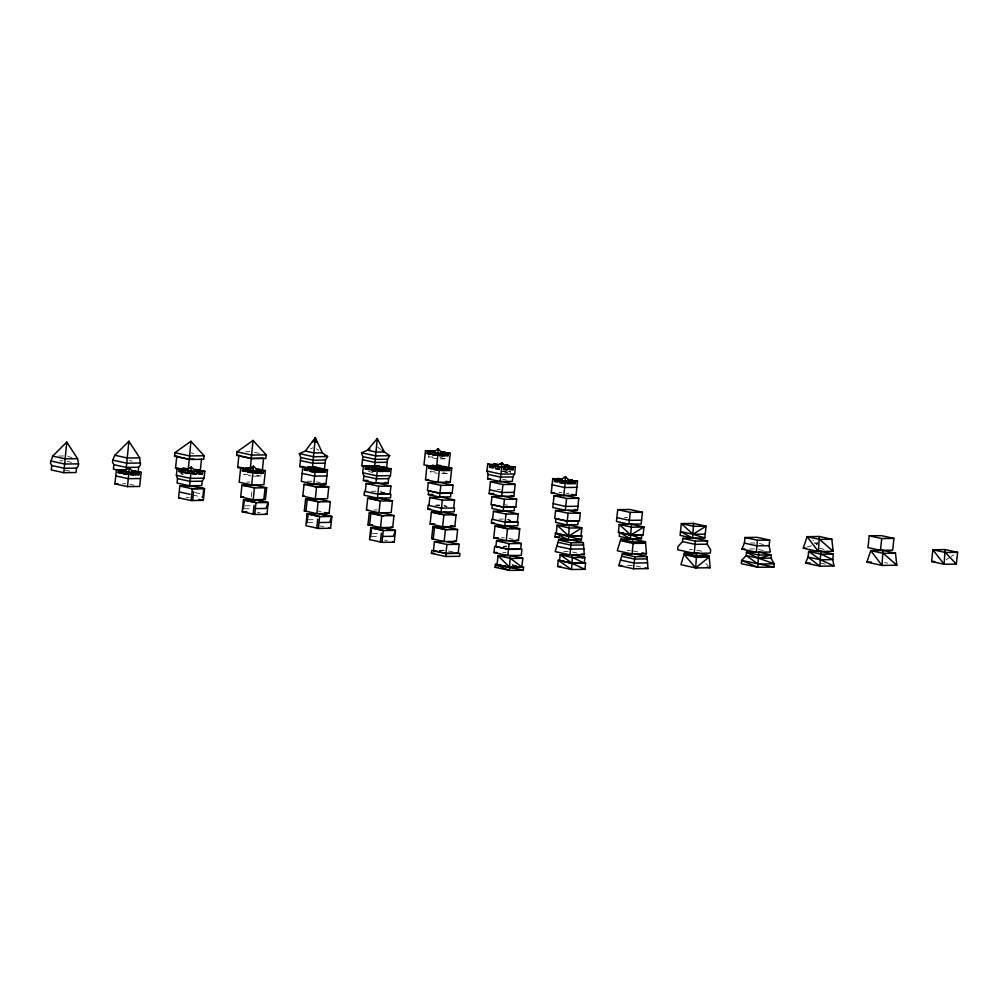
<?xml version="1.0" encoding="UTF-8"?>
<svg xmlns="http://www.w3.org/2000/svg" width="1008" height="1008" viewBox="0 0 1008 1008"><rect width="100%" height="100%" fill="white"/><g stroke="black" fill="none" stroke-linecap="round" stroke-linejoin="round"><path stroke-width="0.75" stroke-dasharray="5 3.75" d="M251.332 496.818L251.962 490.934M253.928 476.217L261.009 476.116L261.173 474.655M437.333 458.917L428.627 457.015L428.791 455.54M440.168 458.879L445.826 458.804L445.99 457.33M441.693 473.659L447.363 473.584L447.514 472.109M510.464 473.168L510.64 471.53L507.679 471.215M817.627 542.065L816.77 544.849L817.085 543.438L812.914 540.137M946.323 559.717L950.09 557.26M951.338 556.429L953.845 554.791M310.489 448.862L313.047 447.766M807.383 546.941L811.528 545.706M245.687 451.748L250.009 451.685M58.842 456.019L63.441 455.956M59.825 460.82L62.887 460.782M428.627 457.015L432.873 456.952M248.056 474.277L243.81 474.327L251.068 475.915M434.41 471.731L430.151 471.794L437.409 473.382M501.127 471.656L510.64 471.53M122.56 483.777L125.622 483.739M246.796 482.076L249.845 482.038M307.39 481.257L311.963 481.194M371.435 491.362L376.085 491.198M497.196 489.636L500.258 489.598M186.19 497.713L189.265 497.662M558.898 492.622L561.96 492.584M245.158 505.827L252.756 505.714M435.38 505.184L439.727 505.121M436.615 505.273L439.664 505.222M244.112 508.775L252.554 508.662M374.069 509.947L377.093 509.897M308.07 519.763L315.617 519.662M499.023 519.12L503.37 519.057M624.481 517.507L627.543 517.457M307.755 522.711L315.302 522.61M372.443 533.686L379.26 533.585M371.398 536.634L379.84 536.521M501.354 537.806L504.378 537.768M503.635 546.248L506.633 546.21M503.559 546.399L506.621 546.361M750.494 543.022L755.08 542.972M814.603 543.463L817.085 543.438L813.67 542.241M439.475 550.305L444.112 550.242M439.576 550.507L444.15 550.444M689.384 549.574L692.32 549.536M563.825 551.489L568.134 551.439M627.367 550.62L630.252 550.582M749.675 548.995L754.362 548.932M502.979 552.434L505.966 552.397M627.467 565.425L633.213 565.349M183.758 474.062L180.797 473.76L186.367 474.982M440.03 457.531L445.826 458.804M503.433 471.492L507.641 472.412M502.11 471.341L507.679 472.563M819.542 548.302L824.09 549.297M884.709 562.565L887.733 563.233M502.627 479.241L506.797 480.148M566.269 493.164L569.054 493.781M443.003 472.626L447.363 473.584M759.389 543.551L763.56 544.471M758.81 549.536L763.119 550.481M821.003 563.157L825.325 564.102M368.537 471.517L372.721 472.437M504.693 504.655L507.478 505.273M254.419 452.315L260.341 453.613M696.793 550.166L704.302 551.817M380.507 491.828L384.968 492.799M444.15 505.751L447.124 506.407M507.793 519.687L510.766 520.342M380.331 491.879L384.502 492.799M443.974 505.814L446.758 506.419M507.616 519.75L510.401 520.355M190.827 452.831L193.775 453.487M633.163 550.885L637.598 551.855M316.273 481.786L320.443 482.693M256.662 475.171L261.009 476.116M572.519 552.056L576.941 553.027M636.161 565.992L640.584 566.962M508.901 538.385L512.883 539.255M129.377 460.53L132.199 461.147M318.163 511.081L320.821 511.661M67.775 456.548L71.971 457.468M67.259 461.387L71.492 462.307M194.947 492.534L201.764 494.021M192.717 495.054L202.003 497.083M448.459 551.036L452.781 551.779M512.102 564.959L516.436 565.715M64.89 470.093L70.459 471.303M129.931 484.319L134.102 485.239M257.38 512.215L260.026 512.795M319.687 525.861L323.669 526.73M384.665 540.086L387.324 540.666M512.089 564.808L516.272 565.79M377.572 447.174L380.974 449.568M316.588 448.812L318.856 450.412M705.902 563.636L708.007 565.69"/><path stroke-width="1.5" d="M128.822 472.286L129.175 467.876L121.338 472.903M190.903 471.479L191.255 467.069L186.026 470.408M253.046 470.597L253.399 466.175L245.561 471.202M501.48 467.246L501.833 462.823L496.604 466.175M190.903 441.277L189.315 459.484L174.523 456.246L174.901 452.705L190.903 441.277L204.133 455.755L203.755 459.283L189.315 459.484M253.021 440.42L266.251 454.898L265.873 458.438L251.433 458.627L236.641 455.389L237.019 451.861L253.021 440.42L250.312 468.67M437.85 453.083L438.203 448.736L433.503 452.138M565.135 480.955L565.501 476.595L560.788 479.997M66.767 442.084L63.806 472.689L51.282 469.955L51.761 465.532L50.4 463.012L52.693 456.107L66.767 442.084L77.566 458.69L78.574 463.856L78.347 465.923L76.495 468.103L76.016 472.525L63.806 472.689M123.14 471.24L113.4 469.098L113.866 464.688L112.518 462.168L112.732 460.102L114.811 455.251L128.885 441.239L125.912 471.845M773.955 567.063L741.649 560.423L757.827 567.277L773.955 567.063L774.295 563.825L770.906 558.104L771.246 554.866L758.734 552.132L757.827 567.277L741.296 563.661L741.649 560.423L746.172 555.534L746.512 552.296L770.326 552.056L769.129 545.681L769.721 540.086L757.21 537.352L744.988 537.516L744.395 543.11L741.875 549.108L756.265 552.258L757.512 540.263L769.721 540.086M377.282 438.518L384.376 451.962L376.034 452.075L367.479 450.198L377.282 438.518L374.384 468.455M310.073 468.796L309.821 471.152L311.686 471.127L311.938 468.77L299.754 466.565L300.712 457.493L299.376 453.613L305.374 451.055L315.353 437.598L312.266 469.3M695.684 567.92L708.977 557.185L696.767 557.361L684.243 554.614L695.684 567.92L696.616 552.976L684.407 553.14L680.917 564.694L695.684 567.92L710.098 567.731L709.141 555.71L696.616 552.976L696.465 554.45M819.328 536.508L818.395 551.489L803.25 548.176L807.106 536.672L819.328 536.508L831.839 539.242L833.175 551.288L818.395 551.489L807.106 536.672L819.617 539.406L831.839 539.242M882.97 550.431L882.038 565.425L866.893 562.111L870.748 550.595L882.97 550.431L895.482 553.178L896.818 565.223L882.038 565.425L870.748 550.595L883.273 553.342L895.482 553.178M633.566 568.764L634.801 556.731L647.023 556.567L647.955 568.575L633.566 568.764L618.836 565.538L622.289 553.997L634.498 553.82L647.023 556.567M141.17 472.324L139.318 472.349L139.066 474.705L137.151 474.289L137.403 471.933L141.17 472.324L139.658 486.461L127.449 486.625L114.925 483.878L116.437 469.753L120.204 470.144L119.952 472.5L122.17 472.979M125.584 471.316L123.719 471.341L123.467 473.697L125.332 473.672L125.584 471.316L123.53 470.862L121.666 470.887L121.414 473.243L118.087 472.525L118.339 470.169L120.204 470.144M121.288 472.034L121.54 469.678L125.458 470.068L121.54 469.678M139.066 474.705L130.561 474.818L130.813 472.462L128.911 472.046L127.046 472.072L126.794 474.428L123.467 473.697M127.449 486.625L128.961 472.487L130.813 472.462M136.067 472.387L132.161 471.996L131.909 474.352L133.812 474.768L134.064 472.412L136.067 472.387L135.815 474.743M135.941 471.177L132.023 470.749L135.941 471.177L135.689 473.533L137.907 474.012M128.885 441.239L139.684 457.846L140.465 465.066L138.613 467.258L138.134 471.681L135.085 471.719M182.473 469.778L175.518 468.254L176.778 456.473L187.904 458.917M197.883 473.483L200.315 473.458L200.592 470.812L204.813 471.253L204.07 478.183L202.255 481.194L201.776 485.604L189.567 485.768L177.043 483.034L177.521 478.611L176.375 475.297L177.106 468.38L181.327 468.808L181.049 471.454L183.532 471.996M187.349 470.131L185.27 470.156L184.993 472.802L187.072 472.765L187.349 470.131L182.965 469.652L182.687 472.298L178.958 471.479L179.248 468.846M192.049 485.869L204.561 488.603L203.314 500.384L191.092 500.548L178.567 497.813L179.827 486.032L192.856 486.045M182.549 470.938L182.826 468.292L187.211 468.733L182.826 468.292M188.194 469.526L189.29 459.22L193.876 459.157M204.813 471.253L202.734 471.29L202.444 473.924L198.815 473.974L199.093 471.328L196.85 471.366L196.573 473.999L192.931 474.05L193.208 471.416L191.079 470.95L189 470.975L188.71 473.609L184.993 472.802M189.567 485.768L191.129 471.442L193.208 471.416M191.092 500.548L192.352 488.779L204.561 488.603M192.011 473.571L194.431 473.533L194.72 470.9L199.093 471.328M192.667 500.535L193.612 491.702M198.677 472.613L198.954 469.98L194.569 469.501L198.954 469.98M201.512 459.056L200.252 470.824L197.467 470.219M202.835 497.448L203.78 488.615M247.955 469.652L247.703 471.996L249.568 471.971L249.82 469.627L237.636 467.41L238.896 455.629L251.408 458.363L263.63 458.199L262.37 469.98L259.308 470.018M249.82 469.627L245.902 469.199L245.65 471.555L242.323 470.824L242.575 468.468L244.44 468.443L244.188 470.799L246.406 471.29M240.685 496.969L241.945 485.188L254.167 485.024L266.679 487.759L265.419 499.54L253.21 499.703L240.685 496.969L243.747 496.919M245.524 470.333L245.776 467.977L249.682 468.367L245.776 467.977M242.222 511.749L243.47 499.968L255.692 499.804L268.216 502.538L266.956 514.319L254.734 514.483L242.222 511.749L246.809 511.686M243.344 508.977L244.289 500.144M247.426 470.761L247.678 468.405M244.44 468.443L240.673 468.052L239.161 482.189L251.672 484.924L263.894 484.76L265.406 470.623L263.542 470.648L263.29 473.004L254.797 473.117L255.049 470.761L253.147 470.345L251.282 470.371L251.03 472.727L247.703 471.996M251.672 484.924L253.184 470.786L255.049 470.761M253.21 499.703L254.47 487.922L266.679 487.759M260.303 470.698L256.385 470.308L256.133 472.664L258.048 473.08L258.3 470.723L260.303 470.698L260.051 473.054M253.121 514.13L254.066 505.298M254.734 514.483L255.994 502.702L268.216 502.538L266.011 508.448L256.158 508.586M259.925 471.832L260.177 469.476L256.259 469.06L262.37 469.98M265.406 470.623L261.639 470.232L261.387 472.588L259.22 472.613M263.844 499.565L265.104 487.784M311.938 468.77L308.02 468.355L307.768 470.711L304.441 469.98L304.693 467.624L306.558 467.599L306.306 469.955M302.803 496.112L304.063 484.344L316.285 484.168L328.797 486.914L327.537 498.695L315.328 498.859L302.803 496.112L304.378 496.1M307.642 469.489L307.894 467.132L309.897 467.107L311.8 467.523L311.548 469.879M330.322 501.694L318.112 501.858L316.852 513.639L304.328 510.892L305.588 499.111L317.81 498.947L330.322 501.694L329.074 513.463L307.125 513.891L305.865 525.672L318.377 528.419L330.599 528.242L331.859 516.474L319.334 513.727M305.953 511.245L307.201 499.464M315.05 440.345L315.353 437.598L322.27 452.806L327.575 456.548L325.458 460.064L324.488 469.136L315.315 469.262M306.986 522.9L307.931 514.067M310.729 469.451L312.896 469.413L313.148 467.057L316.915 467.46L316.663 469.816L310.552 469.892M314.798 469.841L315.05 467.485L316.915 467.46M313.79 484.079L315.302 469.942L317.167 469.917L316.915 472.273L325.408 472.16L325.66 469.804L327.524 469.778L326.012 483.916L313.79 484.079L301.279 481.333L302.791 467.208L306.558 467.599M324.488 469.136L318.377 468.203L318.125 470.56L312.896 469.413M315.328 498.859L316.575 487.078L328.797 486.914M322.421 469.841L318.503 469.451L318.251 471.807L320.153 472.235L320.405 469.879L322.421 469.841L322.169 472.198M316.764 528.066L317.709 519.221M327.524 469.778L323.757 469.388L323.505 471.744L325.408 472.16M318.377 528.419L319.637 516.638L331.859 516.474L329.654 522.383L319.801 522.509M368.815 467.233L361.859 465.709L362.83 456.637L361.494 452.768L370.037 449.102M386.656 470.912L386.946 468.279L391.167 468.707L390.424 475.637L388.597 478.649L388.13 483.059L375.908 483.235L363.397 480.488L363.863 476.078L362.716 472.752L363.46 465.835L367.681 466.276L367.391 468.909L369.873 469.451M373.703 467.586L371.624 467.611L371.335 470.257L373.414 470.232L373.703 467.586L369.319 467.107L369.041 469.753L365.312 468.934L365.589 466.301M365.324 491.438L366.181 483.487L378.391 483.323L390.915 486.058L390.071 494.008L377.849 494.185L364.493 491.35L364.077 495.18L377.446 498.103L378.693 486.234L390.915 486.058M368.89 468.392L369.18 465.746L371.423 465.721L373.552 466.187L373.275 468.833L378.995 468.745L379.273 466.112L377.143 465.646L375.064 465.671L374.774 468.317L381.087 469.69M381.452 512.883L393.977 515.617L392.717 527.398L380.495 527.562L367.983 524.828L369.23 513.047L391.18 512.618L392.44 500.837L380.23 501.014L378.97 512.782L366.446 510.048L367.706 498.267L390.499 497.927L390.902 494.096L377.861 494.273M369.596 525.181L370.856 513.4M376.916 468.783L377.194 466.137L379.273 466.112M375.908 483.235L377.483 468.896L379.562 468.871L379.285 471.505L382.914 471.454L383.204 468.821L385.447 468.796L385.157 471.429L388.798 471.379L389.075 468.745L391.167 468.707M370.629 536.836L371.574 528.003M380.633 469.589L380.923 466.956L383.002 466.931L385.295 467.435L385.018 470.068M378.353 471.026L380.785 470.988L381.062 468.355L383.204 468.821M386.593 468.279L387.563 459.22L389.693 455.692L382.108 450.362M380.495 527.562L381.755 515.794L393.977 515.617M380.407 541.989L381.352 533.156M382.019 542.342L383.279 530.561L395.501 530.397L394.241 542.178L382.019 542.342L369.508 539.608L370.768 527.827L382.977 527.663L395.501 530.397L393.296 536.306L383.443 536.445M431.222 453.965L429.005 453.474L429.257 451.118L425.489 450.727L423.977 464.864L432.331 466.691M434.637 452.302L432.772 452.327L432.52 454.684L434.385 454.658L434.637 452.302L432.583 451.849L430.718 451.874L430.466 454.23L427.14 453.499L427.392 451.143L429.257 451.118M445.574 470.081L447.741 470.043L447.993 467.687L451.748 468.077L450.248 482.215L438.026 482.378L425.515 479.644L427.014 465.507L430.781 465.898L430.529 468.254L432.747 468.745M436.162 467.082L434.309 467.107L434.057 469.463L435.91 469.438L436.162 467.082L434.108 466.628L432.256 466.654L432.004 469.01L428.677 468.279L428.929 465.923L430.781 465.898M430.34 453.02L430.592 450.664L434.511 451.055L430.592 450.664M428.299 482.643L427.442 490.594L439.967 493.328L452.176 493.164L453.033 485.213L440.509 482.479L428.299 482.643L440.811 485.377L453.033 485.213M428.299 494.55L428.702 490.72L439.954 493.189L450.929 493.038L450.513 496.868L439.538 497.007L428.299 494.55L432.999 494.487M431.878 467.8L432.13 465.444L436.036 465.835L432.13 465.444M453.713 507.944L454.558 499.993L442.336 500.157L441.088 512.039L427.732 509.116L428.135 505.285L441.504 508.208M428.98 505.373L429.824 497.423L442.046 497.259L454.558 499.993M445.662 467.473L448.711 467.435L450.223 453.298L448.371 453.323L448.119 455.679L439.614 455.805L439.866 453.449L437.963 453.033L436.099 453.058L435.847 455.402L432.52 454.684M443.57 512.039L456.082 514.773L454.822 526.554L442.613 526.718L430.088 523.984L431.348 512.203L454.142 511.862L454.545 508.032L441.491 508.108M439.866 453.449L438.014 453.474L436.502 467.599L442.6 467.523M435.784 468.178L440.887 468.115L441.139 465.759L439.236 465.343L437.371 465.368L437.119 467.725L441.403 468.229L441.151 470.572L449.644 470.459L449.896 468.103L451.748 468.077M439.034 468.14L439.286 465.784L441.139 465.759M457.619 529.553L445.095 526.806L432.886 526.982L431.626 538.751L444.137 541.498L445.397 529.717L457.619 529.553L456.359 541.334L434.41 541.762L433.465 550.595L445.977 553.329L458.199 553.165L459.144 544.333L446.62 541.586M438.026 482.378L439.538 468.254M445.12 453.373L441.214 452.983L440.962 455.339L442.865 455.755L443.117 453.398L445.12 453.373L444.868 455.729M431.437 553.354L431.752 550.418L446.002 553.531L459.913 553.342L459.598 556.29L445.687 556.479L431.437 553.354L434.524 553.316M433.238 539.104L434.498 527.335M442.361 468.871L442.613 466.515L444.465 466.49L446.519 466.931L446.267 469.287L448.484 469.778M439.538 497.007L439.954 493.189M439.967 493.328L440.811 485.377M446.645 468.153L442.739 467.762L442.487 470.119L444.389 470.534L444.641 468.178L446.645 468.153L446.393 470.509M444.994 452.164L441.076 451.735L444.994 452.164L444.742 454.507L446.96 454.999M450.223 453.298L446.456 452.907L446.204 455.263L438.795 455.364M442.613 526.718L443.873 514.937L456.082 514.773M445.977 553.329L446.922 544.496L459.144 544.333M445.687 556.479L446.002 553.531M508.473 469.249L510.892 469.211L511.169 466.578L515.39 467.019L514.66 473.936L512.833 476.948L512.354 481.37L500.144 481.534L487.62 478.8L488.099 474.377L486.952 471.064L487.696 464.134L491.904 464.575L491.627 467.208M497.939 465.898L495.848 465.923L495.571 468.556L497.65 468.531L497.939 465.898L495.634 465.394L493.555 465.419L493.265 468.052L489.548 467.246L489.825 464.6L491.904 464.575M489.157 493.567L490.417 481.799L502.627 481.622L515.151 484.369L513.891 496.15L501.669 496.314L489.157 493.567L493.731 493.504M493.126 466.691L493.416 464.058L497.788 464.499L493.416 464.058M491.942 496.579L491.085 504.529L503.609 507.263L515.831 507.1L516.676 499.149L504.151 496.402L491.942 496.579L504.454 499.313L516.676 499.149M505.134 522.043L517.356 521.879L518.2 513.929L505.991 514.093L504.743 525.974L491.375 523.039L491.778 519.221L505.147 522.144L518.188 521.968L517.784 525.785L494.991 526.126L493.744 537.907L506.255 540.653L507.515 528.872L519.737 528.709L518.477 540.477L496.528 540.905L495.923 546.5L508.448 549.247L520.657 549.083L521.262 543.476L508.738 540.742M492.622 519.296L493.466 511.346L505.688 511.182L518.2 513.929M515.39 467.019L513.311 467.044L513.034 469.678L509.393 469.728L509.67 467.095L507.427 467.12L507.15 469.766L503.509 469.816L503.798 467.17L501.656 466.704L499.577 466.742L499.288 469.375L495.571 468.556M500.144 481.534L501.707 467.208L503.798 467.17M521.262 543.476L509.04 543.652L507.805 555.572L493.983 552.56L494.651 546.374L508.46 549.398L521.942 549.209L521.275 555.395L498.053 555.685L497.108 564.518L523.24 570.213L523.555 567.277L509.632 567.265L495.394 564.341L495.079 567.29L509.33 570.402L523.24 570.213M501.669 496.314L502.929 484.533L515.151 484.369M509.67 467.095L505.298 466.654L505.008 469.3L507.15 469.766M503.181 510.943L514.156 510.791L514.571 506.961L503.597 507.112L492.345 504.655L491.942 508.486L503.181 510.943L504.454 499.313M509.645 567.466L521.842 567.088L522.787 558.256L510.275 555.521L509.33 570.402L495.394 564.341L509.645 567.466L523.555 567.277M577.508 481.169L575.656 481.194L575.404 483.55L573.502 483.122L573.754 480.778L577.508 481.169L576.009 495.293L563.787 495.47L551.263 492.723L552.775 478.586L556.542 478.989L556.29 481.333M561.922 480.161L560.07 480.186L559.818 482.542L561.67 482.517L561.922 480.161L559.868 479.707L558.016 479.732L557.764 482.089L554.438 481.358L554.69 479.014L556.542 478.989M578.794 498.292L566.269 495.558L554.06 495.722L552.8 507.503L565.312 510.237L566.572 498.469L578.794 498.292L577.534 510.073L555.584 510.502L554.74 518.452L567.252 521.199L579.474 521.023L580.318 513.072L567.806 510.338M557.638 480.879L557.89 478.523L561.796 478.913L557.89 478.523M568.386 539.897L555.017 536.974L555.421 533.144L581.427 539.721L581.83 535.891L568.789 536.067L555.421 533.144L568.386 539.897L569.331 525.118L557.109 525.281L556.265 533.232M575.404 483.55L566.912 483.664L567.151 481.307L565.249 480.892L563.396 480.917L563.144 483.273L559.818 482.542M584.917 569.318L571.448 569.507L557.638 566.483L558.293 560.297L572.09 563.17L585.585 563.144L584.917 569.318L572.103 563.321L559.566 560.435L560.171 554.841L584.3 554.639L583.38 542.632L571.158 542.795L569.923 554.841L555.194 551.615L558.646 540.061L581.427 539.721L576.967 538.751M563.787 495.47L565.299 481.333L567.151 481.307M572.405 481.232L568.499 480.841L568.247 483.197L570.15 483.613L570.402 481.257L572.405 481.232L572.153 483.588M566.824 524.878L577.798 524.727L578.214 520.897L567.239 521.048L555.988 518.591L555.584 522.409L566.824 524.878L568.096 513.248L580.318 513.072M572.279 480.022L568.373 479.594L572.279 480.022L572.027 482.378L574.245 482.857M572.09 563.17L572.38 554.677L584.905 557.411L584.3 563.006L572.103 563.321L558.293 560.297L571.448 569.507L572.09 563.17L560.171 554.841L572.683 557.575L584.3 563.006M580.999 535.802L581.843 527.852L569.331 525.118M617.702 509.657L616.442 521.438L628.954 524.173L641.176 524.009L642.436 512.228L629.912 509.494L617.702 509.657L630.214 512.392L642.436 512.228M618.383 532.388L619.227 524.437L631.449 524.273L643.961 527.008L643.117 534.958L630.895 535.122L618.383 532.388L630.882 534.971L641.441 538.65L641.857 534.832L643.117 534.958M630.895 535.122L619.227 524.437L631.751 527.171L643.961 527.008L630.882 534.971L641.857 534.832L630.895 535.122L619.63 532.514L619.227 536.344L630.466 538.801L641.441 538.65L637.232 537.73M645.485 541.787L633.276 541.951L632.041 553.997L617.274 550.759L620.752 539.217L632.974 539.041L645.485 541.787L646.456 553.795L634.927 553.959M628.954 524.173L630.214 512.392M632.822 540.515L632.974 539.041M695.092 538.196L707.603 540.943L707.263 544.181L710.653 549.889L710.312 553.127L694.184 553.354L677.653 549.725L678.006 546.487L682.529 541.598L682.87 538.36L704.819 537.932L706.079 526.163L693.567 523.417L681.345 523.58L680.085 535.361L692.609 538.108L693.567 523.417M707.603 540.943L695.394 541.107L694.184 553.354M820.852 551.275L819.92 566.181L833.969 565.992L832.772 559.616L833.364 554.022L820.852 551.275L808.63 551.452L808.038 557.046L805.518 563.031L819.92 566.181L808.038 557.046L820.55 559.78L833.969 565.992M869.224 535.815L867.964 547.596L880.475 550.343L892.697 550.166L893.957 538.398L881.433 535.651L869.224 535.815L881.735 538.562L893.957 538.398M880.475 550.343L881.735 538.562M931.606 561.532L932.866 549.751L945.088 549.587L957.6 552.321L956.34 564.102L944.118 564.266L931.606 561.532L934.655 561.494M945.088 549.587L944.118 564.266L932.866 549.751L945.378 552.497L957.6 552.321M315.025 440.231L315.353 437.598M692.609 538.108L680.501 531.531L693.013 534.278L706.079 526.163L693.857 526.327L681.345 523.58L693.013 534.278L704.819 537.932M758.684 558.281L771.246 554.866L759.037 555.03L746.512 552.296L758.684 558.281L774.295 563.825L758.167 564.039L746.172 555.534L758.684 558.281L770.906 558.104M581.994 558.041L584.905 557.411L572.683 557.575M317.394 442.109L312.392 441.58M322.27 452.806L313.916 452.92L305.374 451.055M174.523 456.246L177.408 456.208M204.133 455.755L189.693 455.944L174.901 452.705M236.641 455.389L239.526 455.351M266.251 454.898L251.811 455.099L237.019 451.861M428.513 453.046L431.348 453.008M427.14 453.499L431.172 453.449M77.566 458.69L65.281 458.854L52.693 456.107M139.684 457.846L127.399 458.01L114.811 455.251M389.693 455.692L375.77 455.893L361.494 452.768M325.458 460.064L313.236 460.228L300.712 457.493M387.563 459.22L375.354 459.383L362.83 456.637M78.574 463.856L64.764 464.045L50.614 460.946M140.692 463.012L126.882 463.201L112.732 460.102M325.13 463.126L312.908 463.289L300.397 460.555M387.236 462.269L375.026 462.445L362.502 459.698M76.495 468.103L64.273 468.279L51.761 465.532M138.613 467.258L126.391 467.422L113.866 464.688M175.518 468.254L181.327 468.808M188.71 468.216L190.789 468.191M237.636 467.41L240.685 467.372M299.754 466.565L302.803 466.515M361.859 465.709L367.681 466.276M499.288 463.982L503.509 464.411M251.03 467.914L252.882 467.888M373.552 466.187L369.18 465.746M311.8 467.523L307.894 467.132M385.295 467.435L380.923 466.956M446.519 466.931L442.613 466.515M378.958 468.392L385.447 468.796M119.133 472.059L122.296 472.021M243.356 470.371L246.532 470.32M305.474 469.514L308.65 469.476M429.71 467.825L432.873 467.775M178.958 471.479L183.469 471.416M365.312 468.934L369.823 468.871M489.548 467.246L494.046 467.183M118.087 472.525L122.787 472.462M242.323 470.824L247.023 470.761M304.441 469.98L308.461 469.917M428.677 468.279L433.364 468.216M130.07 474.377L132.905 474.34M254.306 472.689L257.141 472.651M311.749 471.933L314.572 471.895M316.084 471.845L319.259 471.794M372.582 471.139L375.304 471.101M384.237 470.95L388.748 470.887M440.66 470.144L443.482 470.106M140.515 478.51L128.293 478.674L115.781 475.927M326.857 475.965L314.647 476.129L302.123 473.382M204.07 478.183L190.386 478.372L176.375 475.297M390.424 475.637L376.74 475.826L362.716 472.752M514.66 473.936L500.976 474.125L486.952 471.064M202.255 481.194L190.033 481.358L177.521 478.611M388.597 478.649L376.387 478.813L363.863 476.078M512.833 476.948L500.611 477.112L488.099 474.377M114.925 483.878L117.986 483.84M363.397 480.488L367.97 480.425M425.515 479.644L428.564 479.606M487.62 478.8L490.682 478.75M555.471 480.904L558.634 480.866M243.558 485.541L255.78 485.377M307.251 484.672L317.898 484.52M554.438 481.358L559.125 481.295M566.08 483.235L569.243 483.185M573.502 483.122L575.354 483.097M191.545 488.603L202.973 488.439M314.962 486.725L325.609 486.574M576.853 487.343L564.631 487.519L552.119 484.772M514.294 492.32L502.085 492.484L489.56 489.749M178.567 497.813L180.142 497.788M551.263 492.723L554.324 492.685M577.937 506.243L565.727 506.419L553.203 503.672M304.328 510.892L305.903 510.88M366.446 510.048L368.021 510.023M427.732 509.116L430.63 509.078M641.579 520.178L629.37 520.342L616.846 517.608M367.983 524.828L372.569 524.765M430.088 523.984L434.687 523.921M491.375 523.039L494.273 523.001M581.83 535.891L568.777 535.966L557.109 525.281L569.633 528.028L581.843 527.852L568.789 536.067M693.013 534.278L705.235 534.114M555.017 536.974L559.364 536.911M493.744 537.907L498.33 537.844M645.334 543.262L633.112 543.425L620.6 540.691M583.128 544.988L570.906 545.152L558.394 542.417M707.263 544.181L695.041 544.345L682.529 541.598M769.129 545.681L756.907 545.857L744.395 543.11M583.947 548.944L570.515 549.133L556.744 546.122M741.875 549.108L745 549.058M803.25 548.176L806.211 548.138M493.983 552.56L496.982 552.51M509.632 567.265L498.053 555.685L510.565 558.432L522.787 558.256M696.767 557.361L684.407 553.14L696.919 555.887L709.141 555.71L704.907 555.295M821.155 554.186L832.772 559.616L820.55 559.78L808.63 551.452L821.155 554.186L833.364 554.022M646.771 558.923L634.549 559.087L622.037 556.353M572.103 563.321L585.585 563.144M647.602 562.88L634.158 563.056L620.386 560.045M866.893 562.111L871.328 562.048M495.079 567.29L498.179 567.239M557.638 566.483L560.624 566.446M618.836 565.538L621.709 565.501M805.518 563.031L810.205 562.968M684.407 553.14L691.942 553.959M696.919 555.887L708.977 557.185M511.169 466.578L513.311 467.044M446.456 452.907L448.371 453.323M573.754 480.778L575.656 481.194M505.298 466.654L507.427 467.12M441.214 452.983L443.117 453.398M568.499 480.841L570.402 481.257M509.254 468.367L511.736 468.922M487.696 464.134L489.825 464.6M493.555 465.419L495.848 465.923M499.577 466.742L501.707 467.208M508.108 468.607L513.034 469.678M425.489 450.727L427.392 451.143M430.718 451.874L432.772 452.327M436.099 453.058L438.014 453.474M443.986 454.784L448.119 455.679M552.775 478.586L554.69 479.014M558.016 479.732L560.07 480.186M563.396 480.917L565.299 481.333M434.385 454.658L436.603 455.137M561.67 482.517L563.888 482.996M571.826 494.386L576.009 495.293M437.371 465.368L439.286 465.784M447.993 467.687L449.896 468.103M442.739 467.762L444.641 468.178M443.104 468.594L437.636 467.825L437.384 470.182L434.057 469.463M427.014 465.507L428.929 465.923M432.256 466.654L434.309 467.107M445.523 469.564L449.644 470.459M435.91 469.438L438.127 469.917M490.417 481.799L502.929 484.533M554.06 495.722L566.572 498.469M744.988 537.516L757.512 540.263M375.064 465.671L377.194 466.137M386.946 468.279L389.075 468.745M446.065 481.307L450.248 482.215M511.106 495.533L513.891 496.15M574.749 509.468L577.534 510.073M324.727 455.918L327.575 456.548L313.652 456.737L299.376 453.613M381.78 469.363L375.341 468.43L375.064 471.076L371.335 470.257M384.565 469.967L387.5 470.61M369.319 467.107L371.624 467.611M383.872 470.308L388.798 471.379M380.785 470.988L382.914 471.454M373.414 470.232L375.908 470.774M555.584 510.502L568.096 513.248M682.87 538.36L695.394 541.107M449.404 492.559L452.176 493.164M513.047 506.482L515.831 507.1M385.346 482.454L388.13 483.059M313.148 467.057L315.05 467.485M318.377 468.203L322.295 468.632L322.043 470.988L324.261 471.467M323.757 469.388L325.66 469.804M318.503 469.451L320.405 469.879M318.881 470.295L313.4 469.526L313.148 471.883L309.821 471.152M311.686 471.127L313.904 471.618M366.181 483.487L378.693 486.234M429.824 497.423L442.336 500.157M493.466 511.346L505.991 514.093M620.752 539.217L633.276 541.951M642.033 552.825L646.456 553.795M707.15 567.076L710.098 567.731M323.228 483.298L326.012 483.916M261.639 470.232L263.542 470.648M256.385 470.308L258.3 470.723M379.928 498.103L392.44 500.837M507.213 525.962L519.737 528.709M570.856 539.897L583.38 542.632M251.282 470.371L253.184 470.786M259.169 472.109L263.29 473.004M379.966 498.481L390.865 500.863M443.608 512.404L454.507 514.798M507.251 526.34L518.15 528.721M249.568 471.971L251.786 472.462M369.281 498.242L380.192 500.636M432.923 512.177L443.835 514.559M496.566 526.113L507.478 528.494M304.063 484.344L316.575 487.078M367.706 498.267L380.23 501.014M431.348 512.203L443.873 514.937M494.991 526.126L507.515 528.872M558.646 540.061L571.158 542.795M622.289 553.997L634.801 556.731M581.364 553.997L584.3 554.639M645.007 567.92L647.955 568.575M200.592 470.812L202.734 471.29M450.563 525.622L454.822 526.554M516.865 540.124L518.477 540.477M194.72 470.9L196.85 471.366M198.223 472.513L201.159 473.155M182.965 469.652L185.27 470.156M189 470.975L191.129 471.442M197.53 472.84L202.444 473.924M194.431 473.533L196.573 473.999M187.072 472.765L189.554 473.319M307.163 499.099L319.687 501.833M370.805 513.022L383.33 515.768M434.461 526.957L446.972 529.691M241.945 485.188L254.47 487.922M305.588 499.111L318.112 501.858M369.23 513.047L381.755 515.794M432.886 526.982L445.397 529.717M496.528 540.905L509.04 543.652M324.803 512.53L329.074 513.463M391.104 527.045L392.717 527.398M454.747 540.981L456.359 541.334M137.403 471.933L139.318 472.349M132.161 471.996L134.064 472.412M255.717 499.981L267.422 502.551M319.36 513.916L331.065 516.474M383.002 527.852L394.708 530.41M116.437 469.753L118.339 470.169M121.666 470.887L123.719 471.341M127.046 472.072L128.961 472.487M125.332 473.672L127.55 474.163M244.264 499.955L255.969 502.513M307.906 513.878L319.624 516.449M371.549 527.814L383.267 530.384M179.827 486.032L192.352 488.779M243.47 499.968L255.994 502.702M319.637 516.638L307.125 513.891L307.591 516.827M383.279 530.561L370.768 527.827L371.473 532.224M434.41 541.762L446.922 544.496M180.004 492.106L190.109 494.311M199.042 499.451L203.314 500.384M265.343 513.967L266.956 514.319M328.986 527.89L330.599 528.242M392.629 541.825L394.241 542.178M746.512 552.296L749.486 553.064M619.63 532.514L630.466 538.801L631.449 524.273M510.565 558.432L521.842 567.088M883.273 553.342L896.818 565.223M819.617 539.406L833.175 551.288M501.833 462.823L506.243 467.17M253.399 466.175L261.11 473.785M191.255 467.069L195.665 471.416M129.175 467.876L133.585 472.223M945.378 552.497L956.34 564.102M565.501 476.595L569.381 480.892M438.203 448.736L442.096 453.033M507.238 465.23L505.147 465.255L509.531 465.734L507.238 465.23"/></g></svg>
